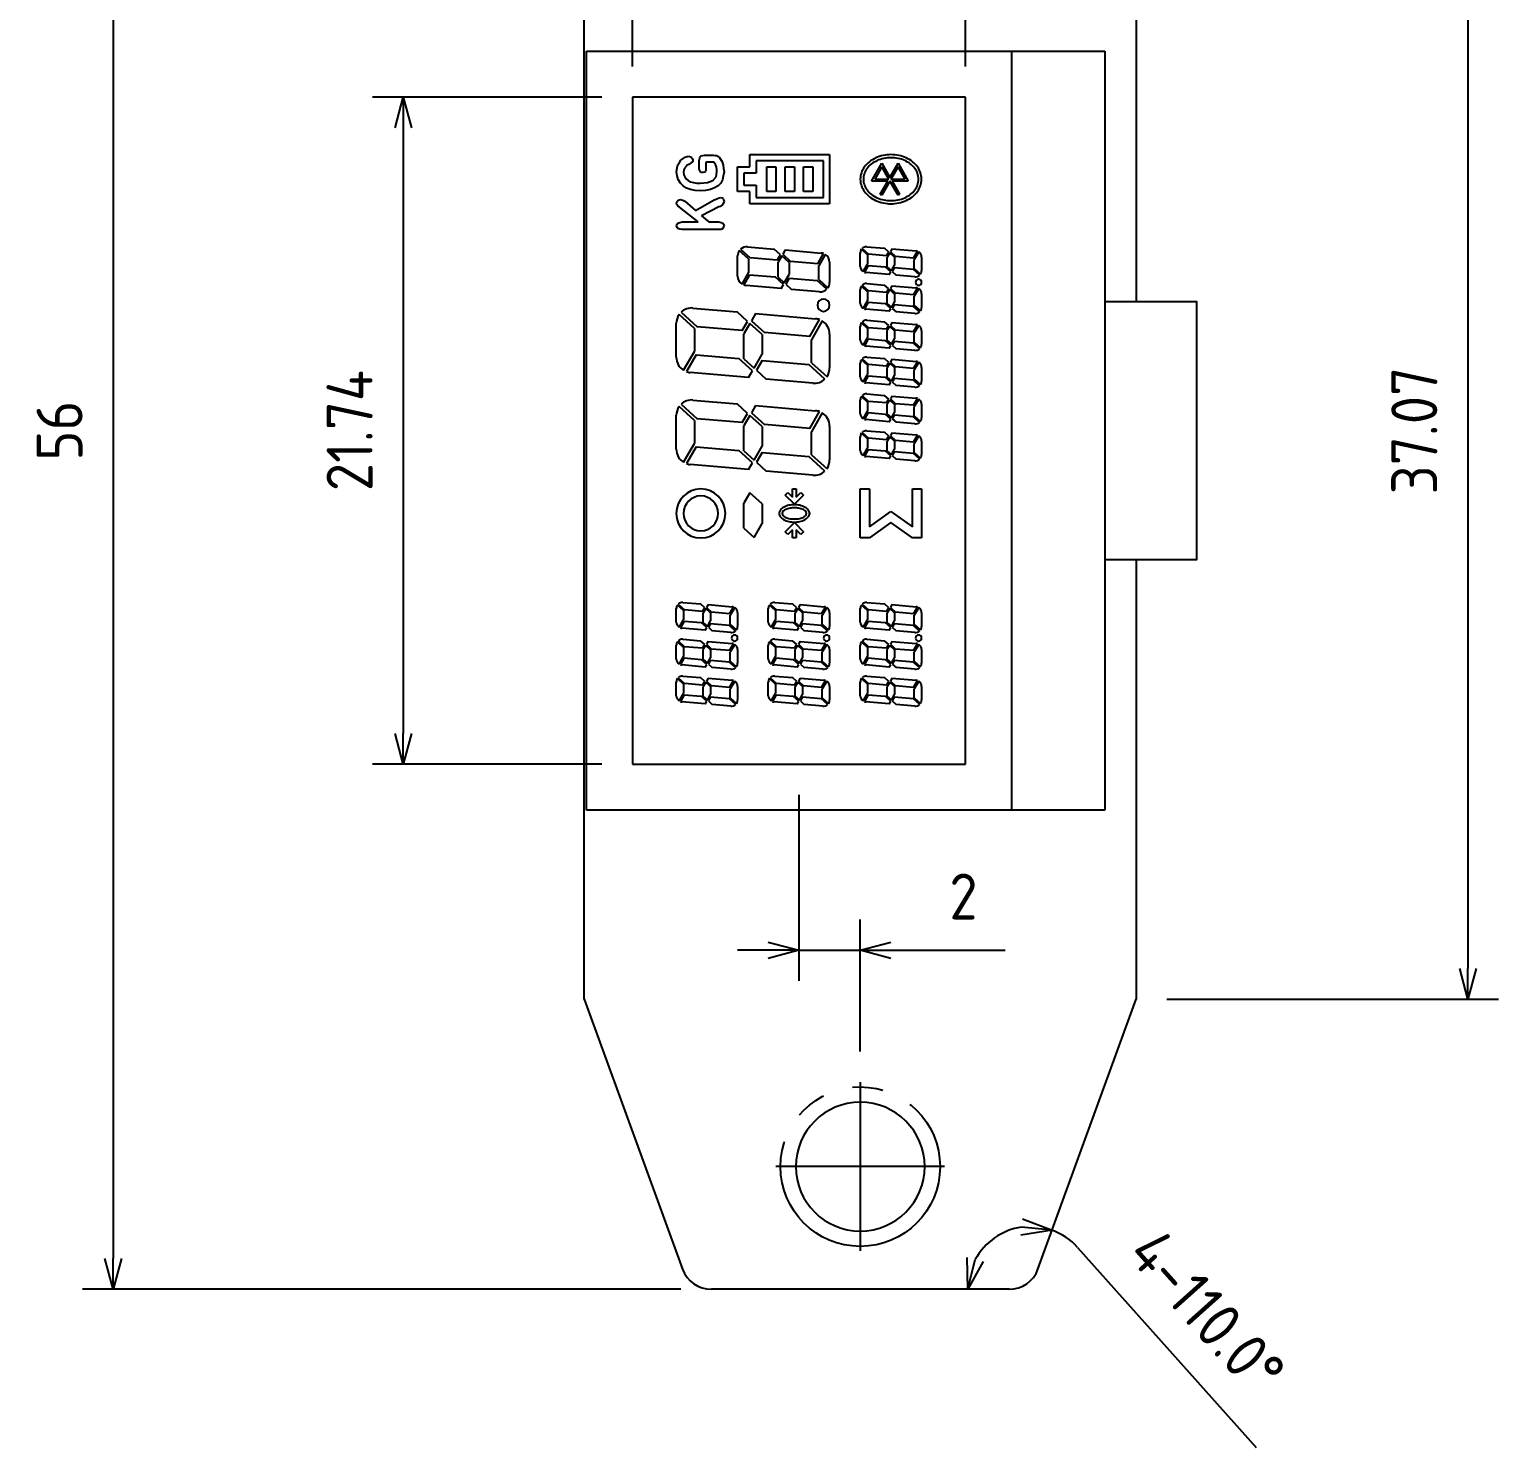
# Model space of a CAD drawing. Header units: inches. Extents: x 125 to 991, y -92 to 487.
# Drawn here: x 314.82 to 362.73, y 54.9 to 101.15 of the extents above; entities that cross this region are included whole.
import ezdxf

# ---------------------------------------------------------------- set-up
doc = ezdxf.new("R2010")
doc.units = ezdxf.units.IN
doc.linetypes.add('CENTER_DASH_DASH', pattern=[14, 9, -1, 1, -1, 1, -1])
doc.linetypes.add('DOT_CENTER', pattern=[14, 12, -1, 0, -1])
doc.layers.add('1', color=7, linetype='Continuous')
doc.styles.add('ISO Dim', font='isocp.shx')
doc.dimstyles.new('ISO-25', dxfattribs={"dimtxt": 2.4, "dimasz": 2, "dimexe": 0.5, "dimexo": 0.5, "dimgap": 1, "dimtad": 1, "dimdsep": 46, "dimtxsty": 'Standard', "dimcen": 1.5, "dimclrd": 5, "dimclre": 5, "dimadec": 1, "dimazin": 0, "dimtfac": 1, "dimtmove": 0, "dimatfit": 3, "dimfxl": 1, "dimarcsym": 0})

# ---------------------------------------------------------------- blocks, each defined once
blk = doc.blocks.new('_Open30')
at = {"color": 0, "linetype": 'ByBlock', "lineweight": -2}
for p, q in [((-1, 0.268), (0, 0)), ((0, 0), (-1, -0.268)), ((0, 0), (-1, 0))]:
    blk.add_line(p, q, dxfattribs=at)
blk = doc.blocks.new('*D109')
at = {"color": 5, "lineweight": -2}
for p, q in [((334.483, 99.934), (334.483, 104.815)), ((345.343, 99.934), (345.343, 104.815)), ((335.483, 103.815), (344.343, 103.815))]:
    blk.add_line(p, q, dxfattribs=at)
at = {"layer": 'Defpoints', "color": 0}
for p in [(345.343, 103.815), (334.483, 98.934), (345.343, 98.934)]:
    blk.add_point(p, dxfattribs=at)
at = {"color": 5, "lineweight": -2, "rotation": 180}
blk.add_blockref('_Open30', (334.483, 103.815), dxfattribs=at)
at = {"color": 5, "lineweight": -2}
blk.add_blockref('_Open30', (345.343, 103.815), dxfattribs=at)
at = {"color": 0, "insert": (339.913, 105.565), "char_height": 1.5, "attachment_point": 5, "style": 'ISO Dim'}
blk.add_mtext('10.86', dxfattribs=at)
blk = doc.blocks.new('*D110')
at = {"color": 5, "lineweight": -2}
for p, q in [((333.483, 98.934), (326.008, 98.934)), ((327.008, 97.934), (327.008, 78.194)), ((333.483, 77.194), (326.008, 77.194))]:
    blk.add_line(p, q, dxfattribs=at)
at = {"layer": 'Defpoints', "color": 0}
for p in [(334.483, 98.934), (327.008, 77.194), (334.483, 77.194)]:
    blk.add_point(p, dxfattribs=at)
at = {"color": 5, "lineweight": -2}
for p, rotation in [((327.008, 98.934), 90), ((327.008, 77.194), 270)]:
    blk.add_blockref('_Open30', p, dxfattribs=dict(at, rotation=rotation))
at = {"color": 0, "insert": (325.258, 88.064), "char_height": 1.5, "attachment_point": 5, "rotation": 90, "style": 'ISO Dim'}
blk.add_mtext('21.74', dxfattribs=at)
blk = doc.blocks.new('*D111')
at = {"color": 5, "lineweight": -2}
for p, q in [((339.913, 76.194), (339.913, 70.121)), ((341.913, 67.814), (341.913, 72.121)), ((338.913, 71.121), (337.913, 71.121)), ((339.913, 71.121), (341.913, 71.121)), ((342.913, 71.121), (346.641, 71.121))]:
    blk.add_line(p, q, dxfattribs=at)
at = {"layer": 'Defpoints', "color": 0}
for p in [(339.913, 77.194), (341.913, 71.121), (341.913, 66.814)]:
    blk.add_point(p, dxfattribs=at)
at = {"color": 5, "lineweight": -2}
blk.add_blockref('_Open30', (339.913, 71.121), dxfattribs=at)
at = {"color": 5, "lineweight": -2, "rotation": 180}
blk.add_blockref('_Open30', (341.913, 71.121), dxfattribs=at)
at = {"color": 0, "insert": (345.277, 72.872), "char_height": 1.5, "attachment_point": 5, "style": 'ISO Dim'}
blk.add_mtext('2', dxfattribs=at)
blk = doc.blocks.new('*D113')
at = {"color": 5, "lineweight": -2}
for p, q in [((336.057, 116.064), (316.55, 116.064)), ((317.55, 115.064), (317.55, 61.064)), ((336.057, 60.064), (316.55, 60.064))]:
    blk.add_line(p, q, dxfattribs=at)
at = {"layer": 'Defpoints', "color": 0}
for p in [(337.057, 116.064), (317.55, 60.064), (337.057, 60.064)]:
    blk.add_point(p, dxfattribs=at)
at = {"color": 5, "lineweight": -2}
for p, rotation in [((317.55, 116.064), 90), ((317.55, 60.064), 270)]:
    blk.add_blockref('_Open30', p, dxfattribs=dict(at, rotation=rotation))
at = {"color": 0, "insert": (315.8, 88.064), "char_height": 1.5, "attachment_point": 5, "rotation": 90, "style": 'ISO Dim'}
blk.add_mtext('56', dxfattribs=at)
blk = doc.blocks.new('*D114')
at = {"color": 5, "lineweight": -2}
blk.add_line((348.998, 61.429), (354.826, 54.903), dxfattribs=at)
for start, end in [(98.2358, 151.7642), (41.7642, 70)]:
    blk.add_arc((347.469, 60.064), 2.05, start, end, dxfattribs=at)
at = {"layer": 'Defpoints', "color": 0}
for p in [(350.913, 69.527), (345.824, 61.288), (347.708, 60.722), (337.057, 60.064), (346.768, 60.064)]:
    blk.add_point(p, dxfattribs=at)
at = {"color": 5, "lineweight": -2}
for p, rotation in [((348.17, 61.99), 354.1178815023843), ((345.419, 60.064), 255.8821184976156)]:
    blk.add_blockref('_Open30', p, dxfattribs=dict(at, rotation=rotation))
at = {"color": 0, "insert": (353.217, 59.331), "char_height": 1.5, "attachment_point": 5, "rotation": 311.7642, "style": 'ISO Dim'}
blk.add_mtext('4-110.0°', dxfattribs=at)
blk = doc.blocks.new('*D116')
at = {"color": 5, "lineweight": -2}
for p, q in [((351.913, 106.601), (362.73, 106.601)), ((361.73, 105.601), (361.73, 70.527)), ((351.913, 69.527), (362.73, 69.527))]:
    blk.add_line(p, q, dxfattribs=at)
at = {"layer": 'Defpoints', "color": 0}
for p in [(350.913, 106.601), (350.913, 69.527), (361.73, 69.527)]:
    blk.add_point(p, dxfattribs=at)
at = {"color": 5, "lineweight": -2}
for p, rotation in [((361.73, 106.601), 90), ((361.73, 69.527), 270)]:
    blk.add_blockref('_Open30', p, dxfattribs=dict(at, rotation=rotation))
at = {"color": 0, "insert": (359.98, 88.064), "char_height": 1.5, "attachment_point": 5, "rotation": 90, "style": 'ISO Dim'}
blk.add_mtext('37.07', dxfattribs=at)
blk = doc.blocks.new('*D117')
at = {"color": 5, "lineweight": -2}
blk.add_arc((350.913, 106.601), 3.599, 125.9696, 254.0304, dxfattribs=at)
at = {"layer": 'Defpoints', "color": 0}
for p in [(347.708, 115.406), (347.465, 107.633), (350.913, 106.601), (350.913, 106.601), (350.913, 92.266)]:
    blk.add_point(p, dxfattribs=at)
at = {"color": 5, "lineweight": -2}
for p, rotation in [((349.682, 109.983), 27.98481821369685), ((350.913, 103.001), 352.0151817863028)]:
    blk.add_blockref('_Open30', p, dxfattribs=dict(at, rotation=rotation))
at = {"color": 0, "insert": (349.092, 106.28), "char_height": 1.5, "attachment_point": 5, "rotation": 280, "style": 'ISO Dim'}
blk.add_mtext('160°', dxfattribs=at)

msp = doc.modelspace()

# ---------------------------------------------------------------- linework, layer by layer
at = {"color": 7, "linetype": 'Continuous'}
for p, q in [((332.913, 69.527), (332.913, 106.601)), ((350.913, 106.601), (350.913, 92.266)), ((332.983, 100.434), (346.843, 100.434)), ((332.983, 75.694), (332.983, 100.434)), ((346.843, 100.434), (349.883, 100.434)), ((346.843, 100.434), (346.843, 75.694)), ((349.883, 100.434), (349.883, 75.694)), ((345.343, 98.934), (334.483, 98.934)), ((334.483, 98.934), (334.483, 77.194)), ((345.343, 77.194), (345.343, 98.934)), ((335.968, 96.732), (336.016, 96.812)), ((336.016, 96.812), (336.065, 96.883)), ((336.065, 96.883), (336.133, 96.938)), ((336.133, 96.938), (336.201, 96.978)), ((336.201, 96.978), (336.268, 97.002)), ((336.268, 97.002), (336.317, 97.01)), ((336.317, 97.01), (336.375, 96.994)), ((336.395, 96.796), (336.327, 96.748)), ((336.375, 96.994), (336.414, 96.97)), ((336.424, 96.812), (336.395, 96.796)), ((336.414, 96.97), (336.443, 96.93)), ((336.443, 96.835), (336.424, 96.812)), ((336.443, 96.93), (336.453, 96.891)), ((336.453, 96.859), (336.443, 96.835)), ((336.453, 96.891), (336.453, 96.859)), ((336.657, 96.875), (336.666, 96.922)), ((336.657, 96.598), (336.657, 96.875)), ((336.666, 96.922), (336.676, 96.962)), ((336.676, 96.962), (336.696, 96.994)), ((336.696, 96.994), (336.725, 97.025)), ((336.725, 97.025), (336.773, 97.041)), ((336.773, 97.041), (336.831, 97.049)), ((336.831, 97.049), (337.123, 97.049)), ((336.88, 96.819), (336.88, 96.558)), ((337.132, 96.819), (336.88, 96.819)), ((337.123, 97.049), (337.181, 97.041)), ((337.191, 96.74), (337.132, 96.819)), ((337.181, 97.041), (337.22, 97.033)), ((337.22, 97.033), (337.258, 97.017)), ((337.258, 97.017), (337.288, 97.002)), ((337.288, 97.002), (337.317, 96.97)), ((337.317, 96.97), (337.404, 96.827)), ((337.404, 96.827), (337.443, 96.724)), ((338.313, 96.664), (338.313, 97.064)), ((338.313, 97.064), (340.913, 97.064)), ((340.713, 96.864), (338.513, 96.864)), ((338.513, 96.864), (338.513, 96.464)), ((340.713, 95.664), (340.713, 96.864)), ((340.913, 97.064), (340.913, 95.464)), ((335.919, 96.518), (335.938, 96.629)), ((335.938, 96.376), (335.919, 96.518)), ((335.938, 96.629), (335.968, 96.732)), ((335.977, 96.249), (335.938, 96.376)), ((336.162, 96.566), (336.152, 96.495)), ((336.152, 96.495), (336.162, 96.408)), ((336.191, 96.629), (336.162, 96.566)), ((336.162, 96.408), (336.191, 96.336)), ((336.23, 96.677), (336.191, 96.629)), ((336.191, 96.336), (336.239, 96.273)), ((336.268, 96.716), (336.23, 96.677)), ((336.327, 96.748), (336.268, 96.716)), ((336.666, 96.542), (336.657, 96.598)), ((336.696, 96.511), (336.666, 96.542)), ((336.734, 96.487), (336.696, 96.511)), ((336.773, 96.487), (336.734, 96.487)), ((336.831, 96.495), (336.773, 96.487)), ((336.861, 96.518), (336.831, 96.495)), ((336.88, 96.558), (336.861, 96.518)), ((337.103, 96.225), (337.21, 96.336)), ((337.22, 96.661), (337.191, 96.74)), ((337.21, 96.336), (337.239, 96.503)), ((337.239, 96.582), (337.22, 96.661)), ((337.239, 96.503), (337.239, 96.582)), ((337.443, 96.36), (337.423, 96.241)), ((337.443, 96.724), (337.453, 96.614)), ((337.472, 96.503), (337.443, 96.36)), ((337.453, 96.614), (337.472, 96.503)), ((337.913, 96.664), (338.313, 96.664)), ((337.913, 95.864), (337.913, 96.664)), ((338.513, 96.464), (338.113, 96.464)), ((338.113, 96.464), (338.113, 96.064)), ((338.863, 95.864), (338.863, 96.664)), ((338.863, 96.664), (339.163, 96.664)), ((339.163, 96.664), (339.163, 95.864)), ((339.463, 95.864), (339.463, 96.664)), ((339.463, 96.664), (339.763, 96.664)), ((339.763, 96.664), (339.763, 95.864)), ((340.063, 96.664), (340.363, 96.664)), ((340.063, 95.864), (340.063, 96.664)), ((340.363, 96.664), (340.363, 95.864)), ((342.278, 96.204), (342.613, 96.783)), ((342.613, 96.663), (342.382, 96.264)), ((342.613, 96.783), (342.878, 96.324)), ((342.844, 96.264), (342.613, 96.663)), ((342.878, 96.324), (343.144, 96.783)), ((343.144, 96.663), (342.913, 96.264)), ((343.144, 96.783), (343.478, 96.204)), ((343.374, 96.264), (343.144, 96.663)), ((336.045, 96.138), (335.977, 96.249)), ((336.133, 96.043), (336.045, 96.138)), ((336.249, 95.972), (336.133, 96.043)), ((336.239, 96.273), (336.298, 96.225)), ((336.375, 95.924), (336.249, 95.972)), ((336.298, 96.225), (336.375, 96.178)), ((336.375, 96.178), (336.472, 96.154)), ((336.531, 95.893), (336.375, 95.924)), ((336.472, 96.154), (336.579, 96.13)), ((336.696, 95.885), (336.531, 95.893)), ((336.579, 96.13), (336.696, 96.13)), ((336.696, 96.13), (336.928, 96.154)), ((336.87, 95.893), (336.696, 95.885)), ((337.026, 95.924), (336.87, 95.893)), ((336.928, 96.154), (337.103, 96.225)), ((337.161, 95.98), (337.026, 95.924)), ((337.278, 96.051), (337.161, 95.98)), ((337.365, 96.138), (337.278, 96.051)), ((337.423, 96.241), (337.365, 96.138)), ((338.313, 95.864), (337.913, 95.864)), ((338.113, 96.064), (338.513, 96.064)), ((338.313, 95.464), (338.313, 95.864)), ((338.513, 96.064), (338.513, 95.664)), ((339.163, 95.864), (338.863, 95.864)), ((339.763, 95.864), (339.463, 95.864)), ((340.363, 95.864), (340.063, 95.864)), ((342.809, 96.204), (342.278, 96.204)), ((342.382, 96.264), (342.844, 96.264)), ((342.56, 95.772), (342.809, 96.204)), ((342.878, 96.204), (342.612, 95.742)), ((343.145, 95.742), (342.878, 96.204)), ((342.913, 96.264), (343.374, 96.264)), ((342.948, 96.204), (343.197, 95.772)), ((343.478, 96.204), (342.948, 96.204)), ((335.919, 95.481), (335.929, 95.528)), ((335.929, 95.441), (335.919, 95.481)), ((335.929, 95.528), (335.958, 95.568)), ((335.948, 95.41), (335.929, 95.441)), ((335.977, 95.378), (335.948, 95.41)), ((335.958, 95.568), (336.006, 95.592)), ((336.016, 95.354), (335.977, 95.378)), ((336.006, 95.592), (336.055, 95.6)), ((336.628, 94.871), (336.016, 95.354)), ((336.055, 95.6), (336.123, 95.584)), ((336.123, 95.584), (336.191, 95.544)), ((336.191, 95.544), (336.54, 95.243)), ((336.54, 95.243), (337.152, 95.592)), ((337.297, 95.362), (336.734, 95.069)), ((337.152, 95.592), (337.21, 95.616)), ((337.21, 95.616), (337.258, 95.639)), ((337.258, 95.639), (337.307, 95.655)), ((337.346, 95.378), (337.297, 95.362)), ((337.307, 95.655), (337.356, 95.663)), ((337.423, 95.426), (337.346, 95.378)), ((337.356, 95.663), (337.404, 95.655)), ((337.404, 95.655), (337.443, 95.631)), ((337.443, 95.457), (337.423, 95.426)), ((337.443, 95.631), (337.453, 95.592)), ((337.453, 95.489), (337.443, 95.457)), ((337.453, 95.592), (337.472, 95.544)), ((337.472, 95.544), (337.453, 95.489)), ((340.913, 95.464), (338.313, 95.464)), ((338.513, 95.664), (340.713, 95.664)), ((342.612, 95.742), (342.56, 95.772)), ((343.197, 95.772), (343.145, 95.742)), ((336.026, 94.855), (336.103, 94.871)), ((336.103, 94.871), (336.628, 94.871)), ((336.734, 95.069), (336.977, 94.871)), ((336.977, 94.871), (337.288, 94.871)), ((337.288, 94.871), (337.375, 94.855)), ((335.919, 94.744), (335.938, 94.792)), ((335.938, 94.689), (335.919, 94.744)), ((335.938, 94.792), (335.968, 94.832)), ((335.968, 94.657), (335.938, 94.689)), ((335.968, 94.832), (336.026, 94.855)), ((336.026, 94.634), (335.968, 94.657)), ((336.103, 94.626), (336.026, 94.634)), ((337.375, 94.626), (336.103, 94.626)), ((337.375, 94.855), (337.433, 94.832)), ((337.433, 94.657), (337.375, 94.626)), ((337.433, 94.832), (337.453, 94.792)), ((337.443, 94.681), (337.433, 94.657)), ((337.453, 94.713), (337.443, 94.681)), ((337.453, 94.792), (337.472, 94.744)), ((337.472, 94.744), (337.453, 94.713)), ((338.269, 93.662), (337.966, 93.935)), ((338.005, 93.98), (338.319, 93.698)), ((338.239, 94.063), (339.101, 93.987)), ((339.307, 93.802), (339.101, 93.987)), ((339.464, 93.955), (339.383, 93.814)), ((339.464, 93.955), (340.639, 93.853)), ((342.15, 93.796), (341.949, 93.978)), ((341.974, 94.008), (342.184, 93.82)), ((342.13, 94.063), (342.705, 94.013)), ((342.842, 93.889), (342.705, 94.013)), ((342.947, 93.991), (342.893, 93.898)), ((342.947, 93.991), (343.73, 93.923)), ((343.653, 93.691), (343.781, 93.912)), ((337.913, 93.101), (337.913, 93.764)), ((338.269, 93.662), (338.269, 93.213)), ((339.202, 93.621), (338.319, 93.698)), ((339.202, 93.621), (339.307, 93.802)), ((339.352, 93.761), (339.235, 93.558)), ((339.235, 93.068), (339.235, 93.558)), ((339.591, 93.546), (339.352, 93.761)), ((339.383, 93.814), (339.641, 93.582)), ((339.591, 93.546), (339.591, 93.157)), ((340.524, 93.505), (339.641, 93.582)), ((340.524, 93.505), (340.715, 93.836)), ((340.769, 93.81), (340.557, 93.442)), ((340.557, 92.993), (340.557, 93.442)), ((340.913, 93.554), (340.913, 92.891)), ((341.913, 93.422), (341.913, 93.864)), ((342.009, 93.251), (342.15, 93.496)), ((342.172, 93.454), (342.045, 93.234)), ((342.15, 93.796), (342.15, 93.496)), ((342.172, 93.454), (342.728, 93.406)), ((342.772, 93.768), (342.184, 93.82)), ((342.772, 93.768), (342.842, 93.889)), ((342.872, 93.862), (342.794, 93.726)), ((342.794, 93.4), (342.794, 93.726)), ((343.032, 93.719), (342.872, 93.862)), ((342.893, 93.898), (343.065, 93.743)), ((342.928, 93.28), (343.032, 93.459)), ((343.032, 93.719), (343.032, 93.459)), ((343.653, 93.691), (343.065, 93.743)), ((343.817, 93.895), (343.675, 93.649)), ((343.675, 93.35), (343.675, 93.649)), ((343.913, 93.724), (343.913, 93.282)), ((338.057, 92.845), (338.269, 93.213)), ((338.302, 93.15), (338.111, 92.819)), ((338.302, 93.15), (339.135, 93.077)), ((339.405, 92.834), (339.135, 93.077)), ((339.235, 93.068), (339.435, 92.887)), ((339.435, 92.887), (339.591, 93.157)), ((339.591, 93.037), (339.481, 92.846)), ((339.591, 93.037), (340.507, 92.957)), ((340.82, 92.675), (340.507, 92.957)), ((340.557, 92.993), (340.859, 92.72)), ((342.857, 93.156), (342.095, 93.223)), ((342.907, 93.244), (342.728, 93.406)), ((342.794, 93.4), (342.928, 93.28)), ((342.857, 93.156), (342.907, 93.244)), ((343.032, 93.379), (342.958, 93.252)), ((342.958, 93.252), (343.087, 93.136)), ((343.032, 93.379), (343.642, 93.326)), ((343.695, 93.083), (343.087, 93.136)), ((343.851, 93.138), (343.642, 93.326)), ((343.675, 93.35), (343.877, 93.168)), ((339.329, 92.702), (338.187, 92.802)), ((339.329, 92.702), (339.405, 92.834)), ((339.481, 92.846), (339.675, 92.672)), ((340.587, 92.592), (339.675, 92.672)), ((341.913, 92.222), (341.913, 92.664)), ((342.15, 92.596), (341.949, 92.778)), ((341.974, 92.808), (342.184, 92.62)), ((342.13, 92.863), (342.705, 92.813)), ((342.15, 92.596), (342.15, 92.296)), ((342.772, 92.568), (342.184, 92.62)), ((342.842, 92.689), (342.705, 92.813)), ((342.772, 92.568), (342.842, 92.689)), ((342.872, 92.662), (342.794, 92.526)), ((342.794, 92.2), (342.794, 92.526)), ((343.032, 92.519), (342.872, 92.662)), ((342.947, 92.791), (342.893, 92.698)), ((342.893, 92.698), (343.065, 92.543)), ((342.947, 92.791), (343.73, 92.723)), ((343.032, 92.519), (343.032, 92.259)), ((343.653, 92.491), (343.065, 92.543)), ((343.653, 92.491), (343.781, 92.712)), ((343.817, 92.695), (343.675, 92.449)), ((343.913, 92.524), (343.913, 92.082)), ((336.456, 92.062), (337.894, 91.936)), ((342.009, 92.051), (342.15, 92.296)), ((342.172, 92.254), (342.045, 92.034)), ((342.857, 91.956), (342.095, 92.023)), ((342.172, 92.254), (342.728, 92.206)), ((342.907, 92.044), (342.728, 92.206)), ((342.794, 92.2), (342.928, 92.08)), ((342.857, 91.956), (342.907, 92.044)), ((342.928, 92.08), (343.032, 92.259)), ((343.032, 92.179), (342.958, 92.052)), ((342.958, 92.052), (343.087, 91.936)), ((343.032, 92.179), (343.642, 92.126)), ((343.851, 91.938), (343.642, 92.126)), ((343.675, 92.15), (343.675, 92.449)), ((343.675, 92.15), (343.877, 91.968)), ((335.913, 90.459), (335.913, 91.564)), ((336.507, 91.394), (336.002, 91.849)), ((336.067, 91.925), (336.589, 91.454)), ((338.236, 91.628), (337.894, 91.936)), ((338.061, 91.325), (338.236, 91.628)), ((338.312, 91.56), (338.116, 91.221)), ((338.71, 91.201), (338.312, 91.56)), ((338.499, 91.883), (338.363, 91.648)), ((338.363, 91.648), (338.793, 91.261)), ((338.499, 91.883), (340.456, 91.712)), ((340.264, 91.133), (340.583, 91.684)), ((340.673, 91.641), (340.319, 91.028)), ((342.15, 91.396), (341.949, 91.578)), ((341.974, 91.608), (342.184, 91.42)), ((342.13, 91.663), (342.705, 91.613)), ((342.842, 91.489), (342.705, 91.613)), ((342.947, 91.591), (342.893, 91.498)), ((342.947, 91.591), (343.73, 91.523)), ((343.695, 91.883), (343.087, 91.936)), ((336.507, 91.394), (336.507, 90.645)), ((338.061, 91.325), (336.589, 91.454)), ((338.116, 90.404), (338.116, 91.221)), ((338.71, 91.201), (338.71, 90.553)), ((340.264, 91.133), (338.793, 91.261)), ((340.913, 91.214), (340.913, 90.109)), ((341.913, 91.022), (341.913, 91.464)), ((342.009, 90.851), (342.15, 91.096)), ((342.172, 91.054), (342.045, 90.834)), ((342.15, 91.396), (342.15, 91.096)), ((342.172, 91.054), (342.728, 91.006)), ((342.772, 91.368), (342.184, 91.42)), ((342.772, 91.368), (342.842, 91.489)), ((342.872, 91.462), (342.794, 91.326)), ((342.794, 91), (342.794, 91.326)), ((343.032, 91.319), (342.872, 91.462)), ((342.893, 91.498), (343.065, 91.343)), ((342.928, 90.88), (343.032, 91.059)), ((343.032, 91.319), (343.032, 91.059)), ((343.653, 91.291), (343.065, 91.343)), ((343.653, 91.291), (343.781, 91.512)), ((343.817, 91.495), (343.675, 91.249)), ((343.675, 90.95), (343.675, 91.249)), ((343.913, 91.324), (343.913, 90.882)), ((336.153, 90.032), (336.507, 90.645)), ((340.319, 90.279), (340.319, 91.028)), ((342.857, 90.756), (342.095, 90.823)), ((342.907, 90.844), (342.728, 91.006)), ((342.794, 91), (342.928, 90.88)), ((342.857, 90.756), (342.907, 90.844)), ((343.032, 90.979), (342.958, 90.852)), ((342.958, 90.852), (343.087, 90.736)), ((343.032, 90.979), (343.642, 90.926)), ((343.695, 90.683), (343.087, 90.736)), ((343.851, 90.738), (343.642, 90.926)), ((343.675, 90.95), (343.877, 90.768)), ((336.562, 90.54), (336.243, 89.989)), ((336.562, 90.54), (337.95, 90.419)), ((338.399, 90.015), (337.95, 90.419)), ((338.116, 90.404), (338.45, 90.103)), ((338.45, 90.103), (338.71, 90.553)), ((338.71, 90.353), (338.526, 90.035)), ((338.71, 90.353), (340.236, 90.219)), ((340.759, 89.748), (340.236, 90.219)), ((340.319, 90.279), (340.824, 89.825)), ((341.913, 89.822), (341.913, 90.264)), ((342.15, 90.196), (341.949, 90.378)), ((341.974, 90.408), (342.184, 90.22)), ((342.13, 90.463), (342.705, 90.413)), ((342.15, 90.196), (342.15, 89.896)), ((342.772, 90.168), (342.184, 90.22)), ((342.842, 90.289), (342.705, 90.413)), ((342.772, 90.168), (342.842, 90.289)), ((342.872, 90.262), (342.794, 90.126)), ((342.794, 89.8), (342.794, 90.126)), ((343.032, 90.119), (342.872, 90.262)), ((342.947, 90.391), (342.893, 90.298)), ((342.893, 90.298), (343.065, 90.143)), ((342.947, 90.391), (343.73, 90.323)), ((343.032, 90.119), (343.032, 89.859)), ((343.653, 90.091), (343.065, 90.143)), ((343.653, 90.091), (343.781, 90.312)), ((343.817, 90.295), (343.675, 90.049)), ((343.913, 90.124), (343.913, 89.682)), ((338.272, 89.795), (336.369, 89.961)), ((338.272, 89.795), (338.399, 90.015)), ((338.526, 90.035), (338.849, 89.744)), ((340.369, 89.611), (338.849, 89.744)), ((342.009, 89.651), (342.15, 89.896)), ((342.172, 89.854), (342.045, 89.634)), ((342.857, 89.556), (342.095, 89.623)), ((342.172, 89.854), (342.728, 89.806)), ((342.907, 89.644), (342.728, 89.806)), ((342.794, 89.8), (342.928, 89.68)), ((342.857, 89.556), (342.907, 89.644)), ((342.928, 89.68), (343.032, 89.859)), ((343.032, 89.779), (342.958, 89.652)), ((342.958, 89.652), (343.087, 89.536)), ((343.032, 89.779), (343.642, 89.726)), ((343.851, 89.538), (343.642, 89.726)), ((343.675, 89.75), (343.675, 90.049)), ((343.675, 89.75), (343.877, 89.568)), ((342.15, 88.996), (341.949, 89.178)), ((341.974, 89.208), (342.184, 89.02)), ((342.13, 89.263), (342.705, 89.213)), ((342.842, 89.089), (342.705, 89.213)), ((342.947, 89.191), (342.893, 89.098)), ((342.947, 89.191), (343.73, 89.123)), ((343.695, 89.483), (343.087, 89.536)), ((336.507, 88.394), (336.002, 88.849)), ((336.067, 88.925), (336.589, 88.454)), ((336.456, 89.062), (337.894, 88.936)), ((338.236, 88.628), (337.894, 88.936)), ((338.499, 88.883), (338.363, 88.648)), ((338.363, 88.648), (338.793, 88.261)), ((338.499, 88.883), (340.456, 88.712)), ((340.264, 88.133), (340.583, 88.684)), ((340.673, 88.641), (340.319, 88.028)), ((341.913, 88.622), (341.913, 89.064)), ((342.009, 88.451), (342.15, 88.696)), ((342.172, 88.654), (342.045, 88.434)), ((342.15, 88.996), (342.15, 88.696)), ((342.172, 88.654), (342.728, 88.606)), ((342.772, 88.968), (342.184, 89.02)), ((342.772, 88.968), (342.842, 89.089)), ((342.872, 89.062), (342.794, 88.926)), ((342.794, 88.6), (342.794, 88.926)), ((343.032, 88.919), (342.872, 89.062)), ((342.893, 89.098), (343.065, 88.943)), ((342.928, 88.48), (343.032, 88.659)), ((343.032, 88.919), (343.032, 88.659)), ((343.653, 88.891), (343.065, 88.943)), ((343.653, 88.891), (343.781, 89.112)), ((343.817, 89.095), (343.675, 88.849)), ((343.675, 88.55), (343.675, 88.849)), ((343.913, 88.924), (343.913, 88.482)), ((335.913, 87.459), (335.913, 88.564)), ((336.507, 88.394), (336.507, 87.645)), ((338.061, 88.325), (336.589, 88.454)), ((338.061, 88.325), (338.236, 88.628)), ((338.312, 88.56), (338.116, 88.221)), ((338.116, 87.404), (338.116, 88.221)), ((338.71, 88.201), (338.312, 88.56)), ((338.71, 88.201), (338.71, 87.553)), ((340.264, 88.133), (338.793, 88.261)), ((340.913, 88.214), (340.913, 87.109)), ((342.857, 88.356), (342.095, 88.423)), ((342.907, 88.444), (342.728, 88.606)), ((342.794, 88.6), (342.928, 88.48)), ((342.857, 88.356), (342.907, 88.444)), ((343.032, 88.579), (342.958, 88.452)), ((342.958, 88.452), (343.087, 88.336)), ((343.032, 88.579), (343.642, 88.526)), ((343.695, 88.283), (343.087, 88.336)), ((343.851, 88.338), (343.642, 88.526)), ((343.675, 88.55), (343.877, 88.368)), ((340.319, 87.279), (340.319, 88.028)), ((341.913, 87.422), (341.913, 87.864)), ((342.15, 87.796), (341.949, 87.978)), ((341.974, 88.008), (342.184, 87.82)), ((342.13, 88.063), (342.705, 88.013)), ((342.15, 87.796), (342.15, 87.496)), ((342.772, 87.768), (342.184, 87.82)), ((342.842, 87.889), (342.705, 88.013)), ((342.772, 87.768), (342.842, 87.889)), ((342.872, 87.862), (342.794, 87.726)), ((342.794, 87.4), (342.794, 87.726)), ((343.032, 87.719), (342.872, 87.862)), ((342.947, 87.991), (342.893, 87.898)), ((342.893, 87.898), (343.065, 87.743)), ((342.947, 87.991), (343.73, 87.923)), ((343.032, 87.719), (343.032, 87.459)), ((343.653, 87.691), (343.065, 87.743)), ((343.653, 87.691), (343.781, 87.912)), ((343.817, 87.895), (343.675, 87.649)), ((343.913, 87.724), (343.913, 87.282)), ((336.153, 87.032), (336.507, 87.645)), ((336.562, 87.54), (336.243, 86.989)), ((336.562, 87.54), (337.95, 87.419)), ((338.399, 87.015), (337.95, 87.419)), ((338.116, 87.404), (338.45, 87.103)), ((338.45, 87.103), (338.71, 87.553)), ((338.71, 87.353), (338.526, 87.035)), ((338.71, 87.353), (340.236, 87.219)), ((340.759, 86.748), (340.236, 87.219)), ((340.319, 87.279), (340.824, 86.825)), ((342.009, 87.251), (342.15, 87.496)), ((342.172, 87.454), (342.045, 87.234)), ((342.857, 87.156), (342.095, 87.223)), ((342.172, 87.454), (342.728, 87.406)), ((342.907, 87.244), (342.728, 87.406)), ((342.794, 87.4), (342.928, 87.28)), ((342.857, 87.156), (342.907, 87.244)), ((342.928, 87.28), (343.032, 87.459)), ((343.032, 87.379), (342.958, 87.252)), ((342.958, 87.252), (343.087, 87.136)), ((343.032, 87.379), (343.642, 87.326)), ((343.851, 87.138), (343.642, 87.326)), ((343.675, 87.35), (343.675, 87.649)), ((343.675, 87.35), (343.877, 87.168)), ((338.272, 86.795), (336.369, 86.961)), ((338.272, 86.795), (338.399, 87.015)), ((338.526, 87.035), (338.849, 86.744)), ((340.369, 86.611), (338.849, 86.744)), ((343.695, 87.083), (343.087, 87.136)), ((338.312, 86.04), (338.116, 85.701)), ((338.71, 85.681), (338.312, 86.04)), ((339.463, 85.964), (339.548, 86.049)), ((339.763, 85.664), (339.463, 85.964)), ((339.548, 86.049), (339.703, 85.893)), ((339.703, 85.893), (339.703, 86.164)), ((339.703, 86.164), (339.823, 86.164)), ((340.063, 85.964), (339.763, 85.664)), ((339.823, 86.164), (339.823, 85.893)), ((339.823, 85.893), (339.978, 86.049)), ((339.978, 86.049), (340.063, 85.964)), ((341.913, 84.564), (341.913, 86.164)), ((341.913, 86.164), (342.213, 86.164)), ((342.213, 86.164), (342.213, 84.933)), ((343.613, 86.164), (343.913, 86.164)), ((343.613, 84.933), (343.613, 86.164)), ((343.913, 86.164), (343.913, 84.564)), ((338.116, 84.884), (338.116, 85.701)), ((338.71, 85.681), (338.71, 85.033)), ((342.213, 84.933), (342.913, 85.433)), ((342.913, 85.433), (343.613, 84.933)), ((338.116, 84.884), (338.45, 84.583)), ((338.45, 84.583), (338.71, 85.033)), ((339.463, 84.764), (339.763, 85.064)), ((339.703, 84.834), (339.548, 84.679)), ((339.703, 84.564), (339.703, 84.834)), ((339.763, 85.064), (340.063, 84.764)), ((339.823, 84.834), (339.823, 84.564)), ((339.978, 84.679), (339.823, 84.834)), ((342.913, 85.064), (342.213, 84.564)), ((343.613, 84.564), (342.913, 85.064)), ((339.548, 84.679), (339.463, 84.764)), ((339.823, 84.564), (339.703, 84.564)), ((340.063, 84.764), (339.978, 84.679)), ((342.213, 84.564), (341.913, 84.564)), ((343.913, 84.564), (343.613, 84.564)), ((350.913, 83.861), (350.913, 69.527)), ((336.13, 82.463), (336.705, 82.413)), ((336.842, 82.289), (336.705, 82.413)), ((339.13, 82.463), (339.705, 82.413)), ((339.842, 82.289), (339.705, 82.413)), ((342.13, 82.463), (342.705, 82.413)), ((342.842, 82.289), (342.705, 82.413)), ((335.913, 81.822), (335.913, 82.264)), ((336.15, 82.196), (335.949, 82.378)), ((335.974, 82.408), (336.184, 82.22)), ((336.15, 82.196), (336.15, 81.896)), ((336.772, 82.168), (336.184, 82.22)), ((336.772, 82.168), (336.842, 82.289)), ((336.872, 82.262), (336.794, 82.126)), ((336.794, 81.8), (336.794, 82.126)), ((337.032, 82.119), (336.872, 82.262)), ((336.947, 82.391), (336.893, 82.298)), ((336.893, 82.298), (337.065, 82.143)), ((336.947, 82.391), (337.73, 82.323)), ((337.032, 82.119), (337.032, 81.859)), ((337.653, 82.091), (337.065, 82.143)), ((337.653, 82.091), (337.781, 82.312)), ((337.817, 82.295), (337.675, 82.049)), ((337.675, 81.75), (337.675, 82.049)), ((337.913, 82.124), (337.913, 81.682)), ((338.913, 81.822), (338.913, 82.264)), ((339.15, 82.196), (338.949, 82.378)), ((338.974, 82.408), (339.184, 82.22)), ((339.15, 82.196), (339.15, 81.896)), ((339.772, 82.168), (339.184, 82.22)), ((339.772, 82.168), (339.842, 82.289)), ((339.872, 82.262), (339.794, 82.126)), ((339.794, 81.8), (339.794, 82.126)), ((340.032, 82.119), (339.872, 82.262)), ((339.947, 82.391), (339.893, 82.298)), ((339.893, 82.298), (340.065, 82.143)), ((339.947, 82.391), (340.73, 82.323)), ((340.032, 82.119), (340.032, 81.859)), ((340.653, 82.091), (340.065, 82.143)), ((340.653, 82.091), (340.781, 82.312)), ((340.817, 82.295), (340.675, 82.049)), ((340.675, 81.75), (340.675, 82.049)), ((340.913, 82.124), (340.913, 81.682)), ((341.913, 81.822), (341.913, 82.264)), ((342.15, 82.196), (341.949, 82.378)), ((341.974, 82.408), (342.184, 82.22)), ((342.15, 82.196), (342.15, 81.896)), ((342.772, 82.168), (342.184, 82.22)), ((342.772, 82.168), (342.842, 82.289)), ((342.872, 82.262), (342.794, 82.126)), ((342.794, 81.8), (342.794, 82.126)), ((343.032, 82.119), (342.872, 82.262)), ((342.947, 82.391), (342.893, 82.298)), ((342.893, 82.298), (343.065, 82.143)), ((342.947, 82.391), (343.73, 82.323)), ((343.032, 82.119), (343.032, 81.859)), ((343.653, 82.091), (343.065, 82.143)), ((343.653, 82.091), (343.781, 82.312)), ((343.817, 82.295), (343.675, 82.049)), ((343.675, 81.75), (343.675, 82.049)), ((343.913, 82.124), (343.913, 81.682)), ((336.009, 81.651), (336.15, 81.896)), ((336.172, 81.854), (336.045, 81.634)), ((336.857, 81.556), (336.095, 81.623)), ((336.172, 81.854), (336.728, 81.806)), ((336.907, 81.644), (336.728, 81.806)), ((336.794, 81.8), (336.928, 81.68)), ((336.857, 81.556), (336.907, 81.644)), ((336.928, 81.68), (337.032, 81.859)), ((337.032, 81.779), (336.958, 81.652)), ((336.958, 81.652), (337.087, 81.536)), ((337.032, 81.779), (337.642, 81.726)), ((337.695, 81.483), (337.087, 81.536)), ((337.851, 81.538), (337.642, 81.726)), ((337.675, 81.75), (337.877, 81.568)), ((339.009, 81.651), (339.15, 81.896)), ((339.172, 81.854), (339.045, 81.634)), ((339.857, 81.556), (339.095, 81.623)), ((339.172, 81.854), (339.728, 81.806)), ((339.907, 81.644), (339.728, 81.806)), ((339.794, 81.8), (339.928, 81.68)), ((339.857, 81.556), (339.907, 81.644)), ((339.928, 81.68), (340.032, 81.859)), ((340.032, 81.779), (339.958, 81.652)), ((339.958, 81.652), (340.087, 81.536)), ((340.032, 81.779), (340.642, 81.726)), ((340.695, 81.483), (340.087, 81.536)), ((340.851, 81.538), (340.642, 81.726)), ((340.675, 81.75), (340.877, 81.568)), ((342.009, 81.651), (342.15, 81.896)), ((342.172, 81.854), (342.045, 81.634)), ((342.857, 81.556), (342.095, 81.623)), ((342.172, 81.854), (342.728, 81.806)), ((342.907, 81.644), (342.728, 81.806)), ((342.794, 81.8), (342.928, 81.68)), ((342.857, 81.556), (342.907, 81.644)), ((342.928, 81.68), (343.032, 81.859)), ((343.032, 81.779), (342.958, 81.652)), ((342.958, 81.652), (343.087, 81.536)), ((343.032, 81.779), (343.642, 81.726)), ((343.695, 81.483), (343.087, 81.536)), ((343.851, 81.538), (343.642, 81.726)), ((343.675, 81.75), (343.877, 81.568)), ((335.913, 80.622), (335.913, 81.064)), ((336.15, 80.996), (335.949, 81.178)), ((335.974, 81.208), (336.184, 81.02)), ((336.13, 81.263), (336.705, 81.213)), ((336.15, 80.996), (336.15, 80.696)), ((336.772, 80.968), (336.184, 81.02)), ((336.842, 81.089), (336.705, 81.213)), ((336.772, 80.968), (336.842, 81.089)), ((336.872, 81.062), (336.794, 80.926)), ((337.032, 80.919), (336.872, 81.062)), ((336.947, 81.191), (336.893, 81.098)), ((336.893, 81.098), (337.065, 80.943)), ((336.947, 81.191), (337.73, 81.123)), ((337.653, 80.891), (337.781, 81.112)), ((337.817, 81.095), (337.675, 80.849)), ((338.913, 80.622), (338.913, 81.064)), ((339.15, 80.996), (338.949, 81.178)), ((338.974, 81.208), (339.184, 81.02)), ((339.13, 81.263), (339.705, 81.213)), ((339.15, 80.996), (339.15, 80.696)), ((339.772, 80.968), (339.184, 81.02)), ((339.842, 81.089), (339.705, 81.213)), ((339.772, 80.968), (339.842, 81.089)), ((339.872, 81.062), (339.794, 80.926)), ((340.032, 80.919), (339.872, 81.062)), ((339.947, 81.191), (339.893, 81.098)), ((339.893, 81.098), (340.065, 80.943)), ((339.947, 81.191), (340.73, 81.123)), ((340.653, 80.891), (340.781, 81.112)), ((340.817, 81.095), (340.675, 80.849)), ((341.913, 80.622), (341.913, 81.064)), ((342.15, 80.996), (341.949, 81.178)), ((341.974, 81.208), (342.184, 81.02)), ((342.13, 81.263), (342.705, 81.213)), ((342.15, 80.996), (342.15, 80.696)), ((342.772, 80.968), (342.184, 81.02)), ((342.842, 81.089), (342.705, 81.213)), ((342.772, 80.968), (342.842, 81.089)), ((342.872, 81.062), (342.794, 80.926)), ((343.032, 80.919), (342.872, 81.062)), ((342.947, 81.191), (342.893, 81.098)), ((342.893, 81.098), (343.065, 80.943)), ((342.947, 81.191), (343.73, 81.123)), ((343.653, 80.891), (343.781, 81.112)), ((343.817, 81.095), (343.675, 80.849)), ((336.009, 80.451), (336.15, 80.696)), ((336.172, 80.654), (336.045, 80.434)), ((336.172, 80.654), (336.728, 80.606)), ((336.907, 80.444), (336.728, 80.606)), ((336.794, 80.6), (336.794, 80.926)), ((336.794, 80.6), (336.928, 80.48)), ((336.928, 80.48), (337.032, 80.659)), ((337.032, 80.579), (336.958, 80.452)), ((337.032, 80.919), (337.032, 80.659)), ((337.032, 80.579), (337.642, 80.526)), ((337.653, 80.891), (337.065, 80.943)), ((337.851, 80.338), (337.642, 80.526)), ((337.675, 80.55), (337.675, 80.849)), ((337.675, 80.55), (337.877, 80.368)), ((337.913, 80.924), (337.913, 80.482)), ((339.009, 80.451), (339.15, 80.696)), ((339.172, 80.654), (339.045, 80.434)), ((339.172, 80.654), (339.728, 80.606)), ((339.907, 80.444), (339.728, 80.606)), ((339.794, 80.6), (339.794, 80.926)), ((339.794, 80.6), (339.928, 80.48)), ((339.928, 80.48), (340.032, 80.659)), ((340.032, 80.579), (339.958, 80.452)), ((340.032, 80.919), (340.032, 80.659)), ((340.032, 80.579), (340.642, 80.526)), ((340.653, 80.891), (340.065, 80.943)), ((340.851, 80.338), (340.642, 80.526)), ((340.675, 80.55), (340.675, 80.849)), ((340.675, 80.55), (340.877, 80.368)), ((340.913, 80.924), (340.913, 80.482)), ((342.009, 80.451), (342.15, 80.696)), ((342.172, 80.654), (342.045, 80.434)), ((342.172, 80.654), (342.728, 80.606)), ((342.907, 80.444), (342.728, 80.606)), ((342.794, 80.6), (342.794, 80.926)), ((342.794, 80.6), (342.928, 80.48)), ((342.928, 80.48), (343.032, 80.659)), ((343.032, 80.579), (342.958, 80.452)), ((343.032, 80.919), (343.032, 80.659)), ((343.032, 80.579), (343.642, 80.526)), ((343.653, 80.891), (343.065, 80.943)), ((343.851, 80.338), (343.642, 80.526)), ((343.675, 80.55), (343.675, 80.849)), ((343.675, 80.55), (343.877, 80.368)), ((343.913, 80.924), (343.913, 80.482)), ((336.857, 80.356), (336.095, 80.423)), ((336.13, 80.063), (336.705, 80.013)), ((336.857, 80.356), (336.907, 80.444)), ((336.958, 80.452), (337.087, 80.336)), ((337.695, 80.283), (337.087, 80.336)), ((339.857, 80.356), (339.095, 80.423)), ((339.13, 80.063), (339.705, 80.013)), ((339.857, 80.356), (339.907, 80.444)), ((339.958, 80.452), (340.087, 80.336)), ((340.695, 80.283), (340.087, 80.336)), ((342.857, 80.356), (342.095, 80.423)), ((342.13, 80.063), (342.705, 80.013)), ((342.857, 80.356), (342.907, 80.444)), ((342.958, 80.452), (343.087, 80.336)), ((343.695, 80.283), (343.087, 80.336)), ((335.913, 79.422), (335.913, 79.864)), ((336.15, 79.796), (335.949, 79.978)), ((335.974, 80.008), (336.184, 79.82)), ((336.15, 79.796), (336.15, 79.496)), ((336.772, 79.768), (336.184, 79.82)), ((336.842, 79.889), (336.705, 80.013)), ((336.772, 79.768), (336.842, 79.889)), ((336.872, 79.862), (336.794, 79.726)), ((336.794, 79.4), (336.794, 79.726)), ((337.032, 79.719), (336.872, 79.862)), ((336.947, 79.991), (336.893, 79.898)), ((336.893, 79.898), (337.065, 79.743)), ((336.947, 79.991), (337.73, 79.923)), ((337.032, 79.719), (337.032, 79.459)), ((337.653, 79.691), (337.065, 79.743)), ((337.653, 79.691), (337.781, 79.912)), ((337.817, 79.895), (337.675, 79.649)), ((337.675, 79.35), (337.675, 79.649)), ((337.913, 79.724), (337.913, 79.282)), ((338.913, 79.422), (338.913, 79.864)), ((339.15, 79.796), (338.949, 79.978)), ((338.974, 80.008), (339.184, 79.82)), ((339.15, 79.796), (339.15, 79.496)), ((339.772, 79.768), (339.184, 79.82)), ((339.842, 79.889), (339.705, 80.013)), ((339.772, 79.768), (339.842, 79.889)), ((339.872, 79.862), (339.794, 79.726)), ((339.794, 79.4), (339.794, 79.726)), ((340.032, 79.719), (339.872, 79.862)), ((339.947, 79.991), (339.893, 79.898)), ((339.893, 79.898), (340.065, 79.743)), ((339.947, 79.991), (340.73, 79.923)), ((340.032, 79.719), (340.032, 79.459)), ((340.653, 79.691), (340.065, 79.743)), ((340.653, 79.691), (340.781, 79.912)), ((340.817, 79.895), (340.675, 79.649)), ((340.675, 79.35), (340.675, 79.649)), ((340.913, 79.724), (340.913, 79.282)), ((341.913, 79.422), (341.913, 79.864)), ((342.15, 79.796), (341.949, 79.978)), ((341.974, 80.008), (342.184, 79.82)), ((342.15, 79.796), (342.15, 79.496)), ((342.772, 79.768), (342.184, 79.82)), ((342.842, 79.889), (342.705, 80.013)), ((342.772, 79.768), (342.842, 79.889)), ((342.872, 79.862), (342.794, 79.726)), ((342.794, 79.4), (342.794, 79.726)), ((343.032, 79.719), (342.872, 79.862)), ((342.947, 79.991), (342.893, 79.898)), ((342.893, 79.898), (343.065, 79.743)), ((342.947, 79.991), (343.73, 79.923)), ((343.032, 79.719), (343.032, 79.459)), ((343.653, 79.691), (343.065, 79.743)), ((343.653, 79.691), (343.781, 79.912)), ((343.817, 79.895), (343.675, 79.649)), ((343.675, 79.35), (343.675, 79.649)), ((343.913, 79.724), (343.913, 79.282)), ((336.009, 79.251), (336.15, 79.496)), ((336.172, 79.454), (336.045, 79.234)), ((336.857, 79.156), (336.095, 79.223)), ((336.172, 79.454), (336.728, 79.406)), ((336.907, 79.244), (336.728, 79.406)), ((336.794, 79.4), (336.928, 79.28)), ((336.857, 79.156), (336.907, 79.244)), ((336.928, 79.28), (337.032, 79.459)), ((337.032, 79.379), (336.958, 79.252)), ((336.958, 79.252), (337.087, 79.136)), ((337.032, 79.379), (337.642, 79.326)), ((337.695, 79.083), (337.087, 79.136)), ((337.851, 79.138), (337.642, 79.326)), ((337.675, 79.35), (337.877, 79.168)), ((339.009, 79.251), (339.15, 79.496)), ((339.172, 79.454), (339.045, 79.234)), ((339.857, 79.156), (339.095, 79.223)), ((339.172, 79.454), (339.728, 79.406)), ((339.907, 79.244), (339.728, 79.406)), ((339.794, 79.4), (339.928, 79.28)), ((339.857, 79.156), (339.907, 79.244)), ((339.928, 79.28), (340.032, 79.459)), ((340.032, 79.379), (339.958, 79.252)), ((339.958, 79.252), (340.087, 79.136)), ((340.032, 79.379), (340.642, 79.326)), ((340.695, 79.083), (340.087, 79.136)), ((340.851, 79.138), (340.642, 79.326)), ((340.675, 79.35), (340.877, 79.168)), ((342.009, 79.251), (342.15, 79.496)), ((342.172, 79.454), (342.045, 79.234)), ((342.857, 79.156), (342.095, 79.223)), ((342.172, 79.454), (342.728, 79.406)), ((342.907, 79.244), (342.728, 79.406)), ((342.794, 79.4), (342.928, 79.28)), ((342.857, 79.156), (342.907, 79.244)), ((342.928, 79.28), (343.032, 79.459)), ((343.032, 79.379), (342.958, 79.252)), ((342.958, 79.252), (343.087, 79.136)), ((343.032, 79.379), (343.642, 79.326)), ((343.695, 79.083), (343.087, 79.136)), ((343.851, 79.138), (343.642, 79.326)), ((343.675, 79.35), (343.877, 79.168)), ((334.483, 77.194), (345.343, 77.194)), ((346.843, 75.694), (332.983, 75.694)), ((349.883, 75.694), (346.843, 75.694)), ((332.913, 69.527), (336.118, 60.722)), ((347.708, 60.722), (350.913, 69.527)), ((346.768, 60.064), (337.057, 60.064))]:
    msp.add_line(p, q, dxfattribs=at)
msp.add_lwpolyline([(349.883, 83.861), (352.883, 83.861), (352.883, 92.266), (349.883, 92.266)], close=True)
at = {"color": 30, "linetype": 'CENTER_DASH_DASH'}
msp.add_circle((341.913, 64.064), 2.6, dxfattribs=at)
at = {"color": 7, "linetype": 'Continuous'}
for centre, radius, start, end in [((338.213, 93.764), 0.3, 145.274, 180), ((338.213, 93.764), 0.3, 85, 133.7916), ((342.113, 93.864), 0.2, 145.274, 180), ((342.113, 93.864), 0.2, 85, 133.7916), ((343.713, 93.724), 0.2, 70.1668, 85), ((340.613, 93.554), 0.3, 70.1668, 85), ((340.613, 93.554), 0.3, 360, 58.6543), ((343.713, 93.724), 0.2, 0, 58.6543), ((338.213, 93.101), 0.3, 180, 238.6543), ((342.113, 93.422), 0.2, 180, 238.6543), ((342.113, 93.422), 0.2, 250.1668, 265), ((343.713, 93.282), 0.2, 265, 313.7916), ((343.813, 92.904), 0.1, 0, 180), ((343.713, 93.282), 0.2, 325.274, 0), ((338.213, 93.101), 0.3, 250.1668, 265), ((340.613, 92.891), 0.3, 265, 313.7916), ((340.613, 92.891), 0.3, 325.274, 0), ((342.113, 92.664), 0.2, 145.274, 180), ((342.113, 92.664), 0.2, 85, 133.7916), ((343.813, 92.904), 0.1, 180, 0), ((343.713, 92.524), 0.2, 70.1668, 85), ((343.713, 92.524), 0.2, 0, 58.6543), ((336.413, 91.564), 0.5, 85, 133.7916), ((340.713, 92.154), 0.2, 0, 180), ((340.713, 92.154), 0.2, 180, 0), ((342.113, 92.222), 0.2, 180, 238.6543), ((342.113, 92.222), 0.2, 250.1668, 265), ((343.713, 92.082), 0.2, 325.274, 360), ((336.413, 91.564), 0.5, 145.274, 180), ((340.413, 91.214), 0.5, 70.1668, 85), ((340.413, 91.214), 0.5, 360, 58.6543), ((342.113, 91.464), 0.2, 145.274, 180), ((342.113, 91.464), 0.2, 85, 133.7916), ((343.713, 92.082), 0.2, 265, 313.7916), ((343.713, 91.324), 0.2, 70.1668, 85), ((343.713, 91.324), 0.2, 0, 58.6543), ((342.113, 91.022), 0.2, 180, 238.6543), ((342.113, 91.022), 0.2, 250.1668, 265), ((343.713, 90.882), 0.2, 265, 313.7916), ((343.713, 90.882), 0.2, 325.274, 360), ((336.413, 90.459), 0.5, 180, 238.6543), ((340.413, 90.109), 0.5, 325.274, 0), ((342.113, 90.264), 0.2, 145.274, 180), ((342.113, 90.264), 0.2, 85, 133.7916), ((343.713, 90.124), 0.2, 70.1668, 85), ((343.713, 90.124), 0.2, 360, 58.6543), ((336.413, 90.459), 0.5, 250.1668, 265), ((340.413, 90.109), 0.5, 265, 313.7916), ((342.113, 89.822), 0.2, 180, 238.6543), ((342.113, 89.822), 0.2, 250.1668, 265), ((343.713, 89.682), 0.2, 325.274, 360), ((342.113, 89.064), 0.2, 145.274, 180), ((342.113, 89.064), 0.2, 85, 133.7916), ((343.713, 89.682), 0.2, 265, 313.7916), ((343.713, 88.924), 0.2, 70.1668, 85), ((336.413, 88.564), 0.5, 145.274, 180), ((336.413, 88.564), 0.5, 85, 133.7916), ((340.413, 88.214), 0.5, 70.1668, 85), ((340.413, 88.214), 0.5, 360, 58.6543), ((343.713, 88.924), 0.2, 360, 58.6543), ((342.113, 88.622), 0.2, 180, 238.6543), ((342.113, 88.622), 0.2, 250.1668, 265), ((343.713, 88.482), 0.2, 265, 313.7916), ((343.713, 88.482), 0.2, 325.274, 360), ((342.113, 87.864), 0.2, 145.274, 180), ((342.113, 87.864), 0.2, 85, 133.7916), ((343.713, 87.724), 0.2, 70.1668, 85), ((343.713, 87.724), 0.2, 0, 58.6543), ((336.413, 87.459), 0.5, 180, 238.6543), ((342.113, 87.422), 0.2, 180, 238.6543), ((342.113, 87.422), 0.2, 250.1668, 265), ((343.713, 87.282), 0.2, 325.274, 0), ((336.413, 87.459), 0.5, 250.1668, 265), ((340.413, 87.109), 0.5, 265, 313.7916), ((340.413, 87.109), 0.5, 325.274, 0), ((343.713, 87.282), 0.2, 265, 313.7916), ((336.713, 85.364), 0.8, 0, 180), ((336.713, 85.364), 0.57, 0, 180), ((336.713, 85.364), 0.8, 180, 0), ((336.713, 85.364), 0.57, 180, 0), ((336.113, 82.264), 0.2, 85, 133.7916), ((339.113, 82.264), 0.2, 85, 133.7916), ((342.113, 82.264), 0.2, 85, 133.7916), ((336.113, 82.264), 0.2, 145.274, 180), ((337.713, 82.124), 0.2, 70.1668, 85), ((337.713, 82.124), 0.2, 0, 58.6543), ((339.113, 82.264), 0.2, 145.274, 180), ((340.713, 82.124), 0.2, 70.1668, 85), ((340.713, 82.124), 0.2, 0, 58.6543), ((342.113, 82.264), 0.2, 145.274, 180), ((343.713, 82.124), 0.2, 70.1668, 85), ((343.713, 82.124), 0.2, 0, 58.6543), ((336.113, 81.822), 0.2, 180, 238.6543), ((336.113, 81.822), 0.2, 250.1668, 265), ((337.713, 81.682), 0.2, 265, 313.7916), ((337.713, 81.682), 0.2, 325.274, 360), ((339.113, 81.822), 0.2, 180, 238.6543), ((339.113, 81.822), 0.2, 250.1668, 265), ((340.713, 81.682), 0.2, 265, 313.7916), ((340.713, 81.682), 0.2, 325.274, 360), ((342.113, 81.822), 0.2, 180, 238.6543), ((342.113, 81.822), 0.2, 250.1668, 265), ((343.713, 81.682), 0.2, 265, 313.7916), ((343.713, 81.682), 0.2, 325.274, 360), ((336.113, 81.064), 0.2, 145.274, 180), ((336.113, 81.064), 0.2, 85, 133.7916), ((337.813, 81.298), 0.1, 0, 180), ((337.813, 81.298), 0.1, 180, 0), ((337.713, 80.924), 0.2, 70.1668, 85), ((337.713, 80.924), 0.2, 0, 58.6543), ((339.113, 81.064), 0.2, 145.274, 180), ((339.113, 81.064), 0.2, 85, 133.7916), ((340.813, 81.298), 0.1, 0, 180), ((340.813, 81.298), 0.1, 180, 0), ((340.713, 80.924), 0.2, 70.1668, 85), ((340.713, 80.924), 0.2, 0, 58.6543), ((342.113, 81.064), 0.2, 145.274, 180), ((342.113, 81.064), 0.2, 85, 133.7916), ((343.813, 81.298), 0.1, 0, 180), ((343.813, 81.298), 0.1, 180, 0), ((343.713, 80.924), 0.2, 70.1668, 85), ((343.713, 80.924), 0.2, 0, 58.6543), ((336.113, 80.622), 0.2, 180, 238.6543), ((339.113, 80.622), 0.2, 180, 238.6543), ((342.113, 80.622), 0.2, 180, 238.6543), ((336.113, 79.864), 0.2, 85, 133.7916), ((336.113, 80.622), 0.2, 250.1668, 265), ((337.713, 80.482), 0.2, 265, 313.7916), ((337.713, 80.482), 0.2, 325.274, 360), ((339.113, 79.864), 0.2, 85, 133.7916), ((339.113, 80.622), 0.2, 250.1668, 265), ((340.713, 80.482), 0.2, 265, 313.7916), ((340.713, 80.482), 0.2, 325.274, 360), ((342.113, 79.864), 0.2, 85, 133.7916), ((342.113, 80.622), 0.2, 250.1668, 265), ((343.713, 80.482), 0.2, 265, 313.7916), ((343.713, 80.482), 0.2, 325.274, 360), ((336.113, 79.864), 0.2, 145.274, 180), ((337.713, 79.724), 0.2, 70.1668, 85), ((337.713, 79.724), 0.2, 0, 58.6543), ((339.113, 79.864), 0.2, 145.274, 180), ((340.713, 79.724), 0.2, 70.1668, 85), ((340.713, 79.724), 0.2, 0, 58.6543), ((342.113, 79.864), 0.2, 145.274, 180), ((343.713, 79.724), 0.2, 70.1668, 85), ((343.713, 79.724), 0.2, 0, 58.6543), ((336.113, 79.422), 0.2, 180, 238.6543), ((336.113, 79.422), 0.2, 250.1668, 265), ((337.713, 79.282), 0.2, 265, 313.7916), ((337.713, 79.282), 0.2, 325.274, 0), ((339.113, 79.422), 0.2, 180, 238.6543), ((339.113, 79.422), 0.2, 250.1668, 265), ((340.713, 79.282), 0.2, 265, 313.7916), ((340.713, 79.282), 0.2, 325.274, 0), ((342.113, 79.422), 0.2, 180, 238.6543), ((342.113, 79.422), 0.2, 250.1668, 265), ((343.713, 79.282), 0.2, 265, 313.7916), ((343.713, 79.282), 0.2, 325.274, 0), ((341.913, 64.064), 2.1, 0, 180), ((341.913, 64.064), 2.1, 180, 0), ((337.057, 61.064), 1, 200, 270), ((346.768, 61.064), 1, 270, 340)]:
    msp.add_arc(centre, radius, start, end, dxfattribs=at)
for points in [[(342.413, 96.957), (342.657, 97.037), (342.913, 97.064), (343.169, 97.037), (343.413, 96.957), (343.615, 96.834), (343.779, 96.664), (343.877, 96.473), (343.913, 96.264), (343.877, 96.054), (343.779, 95.864), (343.615, 95.694), (343.413, 95.571), (343.169, 95.49), (342.913, 95.464), (342.657, 95.49), (342.413, 95.571), (342.211, 95.694), (342.047, 95.864), (341.949, 96.054), (341.913, 96.264), (341.949, 96.473), (342.047, 96.664), (342.211, 96.834), (342.413, 96.957)], [(342.463, 96.87), (342.683, 96.941), (342.913, 96.964), (343.143, 96.941), (343.363, 96.87), (343.545, 96.763), (343.692, 96.614), (343.78, 96.447), (343.813, 96.264), (343.78, 96.08), (343.692, 95.914), (343.545, 95.764), (343.363, 95.658), (343.143, 95.587), (342.913, 95.564), (342.683, 95.587), (342.463, 95.658), (342.281, 95.764), (342.133, 95.914), (342.045, 96.08), (342.013, 96.264), (342.045, 96.447), (342.133, 96.614), (342.281, 96.763), (342.463, 96.87)], [(339.763, 85.644), (339.943, 85.629), (340.116, 85.562), (340.218, 85.473), (340.263, 85.364), (340.218, 85.255), (340.116, 85.166), (339.943, 85.098), (339.763, 85.084), (339.582, 85.098), (339.409, 85.166), (339.308, 85.255), (339.263, 85.364), (339.308, 85.473), (339.409, 85.562), (339.582, 85.629), (339.763, 85.644)], [(339.763, 85.544), (339.903, 85.536), (340.046, 85.491), (340.126, 85.434), (340.163, 85.364), (340.126, 85.293), (340.046, 85.236), (339.903, 85.191), (339.763, 85.184), (339.623, 85.191), (339.48, 85.236), (339.4, 85.293), (339.363, 85.364), (339.4, 85.434), (339.48, 85.491), (339.623, 85.536), (339.763, 85.544)]]:
    msp.add_spline(points, degree=3, dxfattribs=at)
at = {"layer": '1', "color": 30, "linetype": 'DOT_CENTER'}
for p, q in [((341.913, 66.814), (341.913, 61.314)), ((344.663, 64.064), (339.163, 64.064))]:
    msp.add_line(p, q, dxfattribs=at)

# ---------------------------------------------------------------- dimensions: what is measured, and where the dimension line sits
for base, p1, p2, picture, middle in [((317.55, 60.064), (337.057, 116.064), (337.057, 60.064), '*D113', (315.8, 88.064)), ((361.73, 69.527), (350.913, 106.601), (350.913, 69.527), '*D116', (359.98, 88.064)), ((327.008, 77.194), (334.483, 98.934), (334.483, 77.194), '*D110', (325.258, 88.064))]:
    dim = msp.add_linear_dim(base=base, p1=p1, p2=p2, angle=90, dimstyle='ISO-25', override={"dimtxt": 1.5, "dimasz": 1, "dimexe": 1, "dimexo": 1, "dimtxsty": 'ISO Dim', "dimblk1": 'Open30', "dimblk2": 'Open30', "dimsah": 1})
    dim.commit()
    dim.dimension.update_dxf_attribs({"geometry": picture, "text_midpoint": middle})
dim = msp.add_angular_dim_2l(base=(347.465, 107.633), line1=((350.913, 106.601), (350.913, 92.266)), line2=((347.708, 115.406), (350.913, 106.601)), dimstyle='ISO-25', override={"dimtxt": 1.5, "dimasz": 1, "dimexe": 1, "dimexo": 1, "dimtxsty": 'ISO Dim', "dimblk1": 'Open30', "dimblk2": 'Open30', "dimsah": 1, "dimadec": 0})
dim.commit()
dim.dimension.update_dxf_attribs({"geometry": '*D117', "text_midpoint": (347.368, 105.976), "dimtype": 162})
for base, p1, p2, override, picture, middle in [((345.343, 103.815), (334.483, 98.934), (345.343, 98.934), {"dimtxt": 1.5, "dimasz": 1, "dimexe": 1, "dimexo": 1, "dimdec": 2, "dimtxsty": 'ISO Dim', "dimblk1": 'Open30', "dimblk2": 'Open30', "dimsah": 1}, '*D109', (339.913, 105.565)), ((341.913, 71.121), (339.913, 77.194), (341.913, 66.814), {"dimtxt": 1.5, "dimasz": 1, "dimexe": 1, "dimexo": 1, "dimtxsty": 'ISO Dim', "dimblk1": 'Open30', "dimblk2": 'Open30', "dimsah": 1}, '*D111', (345.277, 72.872))]:
    dim = msp.add_linear_dim(base=base, p1=p1, p2=p2, dimstyle='ISO-25', override=override)
    dim.commit()
    dim.dimension.update_dxf_attribs({"geometry": picture, "text_midpoint": middle})
dim = msp.add_angular_dim_2l(base=(345.824, 61.288), line1=((346.768, 60.064), (337.057, 60.064)), line2=((347.708, 60.722), (350.913, 69.527)), text='4-<>', dimstyle='ISO-25', override={"dimtxt": 1.5, "dimasz": 1, "dimexe": 1, "dimexo": 1, "dimtxsty": 'ISO Dim', "dimblk1": 'Open30', "dimblk2": 'Open30', "dimsah": 1})
dim.commit()
dim.dimension.update_dxf_attribs({"geometry": '*D114', "text_midpoint": (353.217, 59.331)})

doc.saveas('drawing.dxf')
